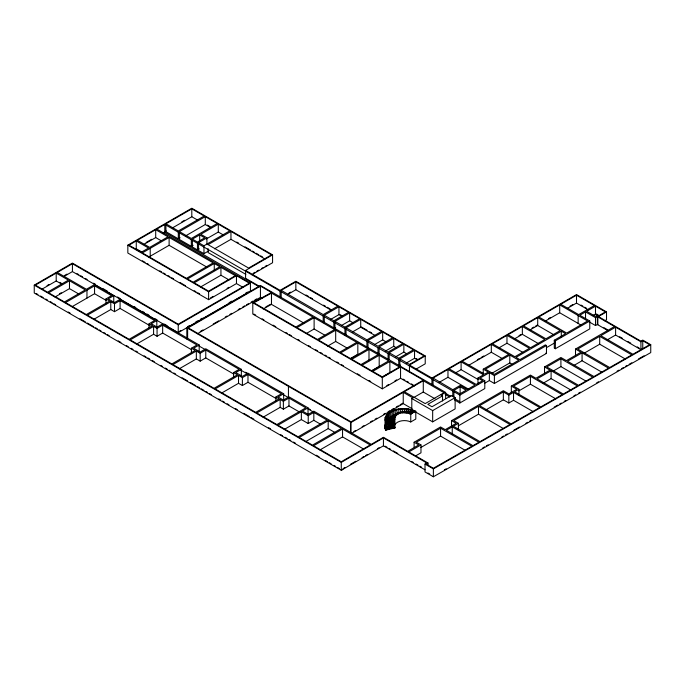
<?xml version="1.0" encoding="UTF-8"?>
<svg xmlns="http://www.w3.org/2000/svg" width="685" height="685" viewBox="0 0 685 685"><rect width="100%" height="100%" fill="white"/><g stroke="black" fill="none" stroke-linecap="round" stroke-linejoin="round"><path stroke-width="1.03" d="M404.501 412.849L404.527 411.197L406.393 411.368L406.488 408.714M385.047 428.502L385.021 417.799L387.744 413.543L393.258 410.306L396.769 409.262L404.535 408.534L404.527 411.514L402.643 411.565M385.021 425.676A18.735 10.814 0 0 0 384.876 427.962L385.561 430.206L395.039 427.877L394.868 419.477L394.106 419.571C393.567 411.839 405.323 411.06 410.657 413.5C423.227 409.322 399.817 408.277 397.06 409.681C391.948 410.812 384.867 414.297 385.809 420.539L385.047 420.624M394.868 419.477C394.449 412.105 405.743 411.557 410.752 414.091L415.795 411.18L415.795 419.049L410.752 421.96A9.77 5.643 0 0 0 395.219 424.315M405.606 412.798L405.7 412.353M406.042 412.644L406.393 411.051L408.234 411.223L408.44 408.894L415.795 411.18M406.042 412.961L406.393 411.368M406.727 412.909L406.916 412.473M407.584 412.481L408.251 410.906L410.161 411.334L410.443 409.339M407.584 412.798L408.251 411.223M386.28 423.381L385.818 424.443L393.909 424.683L393.978 424.066L386.28 423.381L386.28 416.763L385.509 416.694M385.801 424.794L393.909 424.991L393.875 425.779L385.715 426.147L385.818 417.824L385.021 417.799M408.68 413.235L410.161 411.017L411.771 411.377L412.13 409.716M408.68 413.552L410.161 411.334M394.08 421.052L388.464 419.425L387.607 420.393L394.526 421.9M386.871 414.571L387.607 414.725L387.607 420.71L386.768 421.695L394.243 422.825M386.768 422.011L386.28 423.065L393.978 423.75L394.243 423.142L386.768 422.011L386.768 415.709L385.998 415.589M409.861 413.201L411.771 411.06L413.166 411.591L413.594 410.272M409.861 413.509L411.771 411.377M409.724 413.68L410.152 413.303L410.632 414.125L414.408 410.58M410.152 414.245L413.166 411.591M388.977 412.653L389.637 412.892L389.637 418.252L388.464 419.109L394.08 420.736M342.86 469.353L341.276 470.27L341.276 462.392L383.437 437.929L426.875 463.009L425.017 464.079L425.017 471.956L433.374 476.777L650.75 352.587L650.75 344.709L642.753 340.094L640.929 341.156L598.39 316.59L606.516 311.898L606.516 319.775L604.709 320.82M343.082 468.591L344.889 467.547M350.309 464.396L355.738 461.245M362.065 457.58L363.872 456.527M365.687 455.474L367.494 454.429M377.358 448.701L379.096 447.69M383.437 437.929L383.437 445.807L341.276 470.27L34.25 293.009L34.25 285.131L72.422 263.091L178.237 324.185L249.349 283.136L236.471 275.695L208.608 291.784L127.838 245.153L127.838 253.03L208.608 299.662L236.471 283.573L242.91 287.289M56.204 273.084L35.329 285.131L47.53 292.178L68.406 280.122L56.204 273.084L56.204 280.961L41.682 289.344M64.416 276.226L72.422 271.602L178.237 332.687L250.436 291.014L250.436 283.136L178.237 324.818L72.422 263.725L57.292 272.459L86.421 289.275L94.556 284.575L113.761 295.663L113.761 302.556M47.059 285.619L48.892 284.558M64.313 275.653L67.019 274.094M127.838 245.153L191.8 208.223L272.57 254.854L272.57 262.732L251.875 274.676M136.264 240.932L128.951 245.153L141.256 252.26L148.577 248.03L136.264 240.932L136.264 248.809L142.42 252.354M155.701 229.698L137.36 240.289L149.681 247.405L168.022 236.813L155.701 229.698L155.701 237.575L143.781 244.459M454.326 399.749L459.823 403.003L484.792 388.583L484.792 380.706L459.823 395.125L164.811 224.432L156.788 229.064L250.436 283.136M191.8 208.865L165.916 223.807L178.305 230.956L204.19 216.015L191.8 208.865L191.8 216.743L172.389 227.942M69.485 280.756L48.626 292.803L64.459 301.939L85.317 289.901L69.485 280.756L69.485 288.633L54.98 297.016M146.119 242.481L151.599 239.313M164.391 231.924L166.215 230.871M181.748 221.906L184.488 220.322M163.03 233.337L164.811 232.309L259.23 286.818M59.424 293.814L61.256 292.752M169.118 237.43L142.334 252.902L186.406 278.35L213.198 262.877L169.118 237.43L169.118 245.307L206.767 267.047M205.294 216.64L179.384 231.599L191.312 238.483L217.213 223.524L205.294 216.64L205.294 224.517L185.866 235.734M105.987 298.891L111.586 295.663L94.556 285.833L65.546 302.573L86.293 314.552L109.703 301.04L105.987 298.891L105.987 303.815M165.916 224.791L165.916 231.684L178.305 238.834L180.155 237.763M148.465 257.235L169.118 245.307M72.687 306.332L94.556 293.711L106.209 300.441M199.669 234.904L192.391 239.108L197.451 242.028L204.729 237.823L199.669 234.904L199.669 241.796M208.591 250.975L203.967 253.647L198.564 250.53L198.564 242.653L203.967 245.769L229.843 230.828L218.301 224.166L200.782 234.279L206.921 237.823L206.921 244.716M179.384 232.583L179.384 239.467L191.312 246.36L193.161 245.29M198.564 242.653L206.921 237.823M206.313 238.962L218.301 232.044L223.627 235.118M113.761 295.663L108.161 298.891L114.498 302.547L120.089 299.319L156.814 320.52L156.814 327.413M192.391 240.092L192.391 246.985L197.451 249.905L199.275 248.852M230.956 231.444L208.069 244.665L248.612 268.066L271.5 254.854L230.956 231.444L230.956 239.322L265.044 259.007M149.056 323.757L154.656 320.52L120.089 300.569L114.498 303.798L110.79 301.657L87.363 315.177L129.105 339.281L152.524 325.752L149.056 323.757L149.056 328.68M214.473 248.843L230.956 239.322M93.674 319.416L110.79 309.534L114.498 311.675L120.089 308.447L150.109 325.777M214.268 263.494L187.467 278.966L193.076 282.203L219.868 266.73L214.268 263.494L214.268 270.387M220.938 267.364L194.172 282.811L208.608 291.151L235.375 275.695L220.938 267.364L220.938 275.242L200.628 286.964M156.814 320.52L151.222 323.757L157.062 327.13L162.653 323.894L199.189 344.992L199.189 351.884M260.103 286.698L245.581 278.315L245.581 270.438L272.57 254.854M191.406 348.22L196.997 344.992L162.653 325.161L157.062 328.389L153.594 326.394L130.201 339.897L171.849 363.94L195.242 350.429L191.406 348.22L191.406 353.143M210.458 297.958L213.223 296.365M227.069 288.368L228.91 287.306M253.185 273.306L255.017 272.245M256.849 271.192L258.682 270.13M261.43 268.546L263.254 267.492M265.086 266.431L266.919 265.378M136.503 344.135L153.594 334.271L157.062 336.267L162.653 333.038L191.577 349.735M179.162 331.531L181.011 330.461M187.476 326.728L189.317 325.666M195.782 321.933L197.631 320.863M200.405 319.27L202.246 318.2M229.03 302.736L231.795 301.143M245.65 293.146L247.499 292.075M187.091 339.101L187.091 327.824L260.437 285.474L445.652 392.411L445.652 398.567M414.185 386.152L400.554 378.283L382.298 388.823L252.799 314.055L252.799 302.77L271.491 292.486L260.437 286.107L187.639 328.141L187.639 338.39M200.217 331.523L203 329.922M213.189 324.031L218.746 320.828M225.237 317.078L227.086 316.008M229.869 314.406L231.718 313.336M238.2 309.594L240.058 308.524M242.833 306.923L244.691 305.852M246.54 304.782L248.398 303.712M251.172 302.102L253.03 301.032M254.88 299.962L256.729 298.9M197.451 333.758L260.437 297.384L262.209 298.412M245.581 270.438L280.071 290.346L295.843 281.244L425.231 355.943L425.231 363.821L415.589 369.386M281.184 290.346L295.843 281.886L337.833 306.135L323.183 314.595L281.184 290.346L281.184 297.239M199.189 344.992L193.598 348.22L200.174 352.022L205.765 348.785L241.351 369.326L241.351 376.219M288.83 293.163L290.586 292.152M287.597 294.524L295.843 289.764L331.446 310.322M233.585 372.554L239.185 369.326L205.765 350.035L200.174 353.272L196.338 351.054L172.928 364.574L214.028 388.309L237.447 374.789L233.585 372.554L233.585 377.478M179.23 368.813L196.338 358.931L200.174 361.141L205.765 357.912L233.765 374.078M314.115 317.72L296.939 327.635L317.429 339.469L334.605 329.545L314.115 317.72L314.115 328.997L324.81 335.171M338.947 306.76L324.27 315.237L333.86 320.777L348.537 312.3L338.947 306.76L338.947 314.638L330.692 319.407M241.351 369.326L235.751 372.554L242.387 376.39L247.979 373.162L283.667 393.764L283.667 400.656M306.88 333.175L314.115 328.997M275.892 396.992L281.484 393.764L247.979 374.421L242.387 377.649L238.526 375.423L215.124 388.926L255.685 412.344L279.086 398.833L275.892 396.992L275.892 400.93M334.939 321.402L349.633 312.925L359.642 318.696L344.949 327.182L334.939 321.402L334.939 329.279M221.426 393.173L238.526 383.3L242.387 385.527L247.979 382.298L276.055 398.499M335.693 327.593L333.86 328.646L333.86 321.762M341.37 325.572L349.633 320.803L353.272 322.9M335.684 330.17L318.508 340.085L339.572 352.253L356.748 342.337L335.684 330.17L335.684 341.455L347.586 348.331M346.028 327.807L360.721 319.321L381.596 331.377L366.903 339.863L346.028 327.807L346.028 335.684M327.55 346.148L335.684 341.455M352.458 331.968L360.721 327.199L375.243 335.59M357.827 342.954L340.65 352.878L350.737 358.7L367.922 348.785L357.827 342.954L357.827 354.239L350.6 358.409M368.008 340.479L382.675 332.011L392.651 337.765L377.974 346.242L368.008 340.479L368.008 348.357M283.667 393.764L278.076 396.992L283.367 400.049L288.967 396.82L308.036 407.832L308.036 414.725M374.43 344.658L382.675 339.888L386.306 341.986M280.182 399.466L256.772 412.978L276.86 424.572L305.852 407.832L288.967 398.079L283.367 401.307L280.182 399.466L280.182 407.344L263.074 417.216M368.992 349.393L351.807 359.317L360.944 364.591L378.129 354.667L368.992 349.393L368.992 360.678M393.747 338.407L379.088 346.875L388.078 352.064L402.737 343.605L393.747 338.407L393.747 346.285L385.501 351.045M280.182 407.344L283.367 409.185L288.967 405.957L299.628 412.113M379.19 355.301L362.031 365.208L371.621 370.748L388.78 360.832L379.19 355.301L379.19 366.578M389.157 352.707L403.85 344.221L413.457 349.77L398.773 358.255L389.157 352.707L389.157 359.599M395.587 356.876L403.85 352.099L406.47 353.614M371.964 370.756L378.291 367.1M301.349 411.702L277.964 425.205L298.103 436.825L327.079 420.093L313.824 412.438L308.224 415.667L301.349 411.702L301.349 419.58L284.258 429.444M308.036 407.832L302.445 411.06L308.224 414.399L313.824 411.171L371.287 444.351L383.437 437.295L407.712 451.312L418.766 444.933L414.1 442.236L414.1 447.159M389.876 361.474L372.726 371.373L382.298 376.904L399.449 366.997L389.876 361.474L389.876 372.751L382.65 376.921M414.545 350.403L399.86 358.88L409.459 364.42L424.143 355.943L414.545 350.403L414.545 358.281L406.282 363.05M400.605 365.071L398.773 366.132L398.773 358.255M252.799 302.77L382.298 377.538L400.554 366.997L423.279 380.124L351.028 421.84L188.187 327.824M301.349 419.58L308.224 423.544L313.824 420.316L320.897 424.4M409.459 371.946L409.459 365.054L425.231 355.943M386.811 385.578L388.618 384.533M394.937 380.886L396.735 379.841M328.192 420.727L299.199 437.467L312.463 445.122L341.455 428.39L328.192 420.727L328.192 428.604L305.536 441.679M187.091 327.824L351.028 422.465L403.234 392.325L412.892 397.908L411.796 398.533L411.796 409.818M423.279 380.74L404.304 391.7L425.205 403.602L444.034 392.728L423.279 380.74L423.279 392.025L435.009 398.798M342.551 429.015L313.55 445.764L341.267 461.767L370.208 444.976L342.551 429.015L342.551 436.893L319.895 449.976M409.459 365.054L431.944 378.034L576.505 294.567L606.516 311.898M433.04 384.927L433.04 378.034L447.973 369.412L475.073 385.056L467.247 389.577L460.132 385.467L452.794 389.696L452.794 396.589M477.967 378.017L483.559 374.781L461.099 361.817L449.052 368.778L476.178 384.431L482.634 380.706L477.967 378.017L477.967 383.925M483.25 369.155L508.741 354.436L491.308 344.375L462.169 361.2L484.637 374.164L488.285 372.058L483.25 369.155L483.25 374.078M506.969 335.35L492.404 343.759L514.88 356.731L529.445 348.322L506.969 335.35L506.969 343.228L523.152 352.569M522.347 326.462L508.047 334.717L530.541 347.706L544.84 339.452L522.347 326.462L522.347 334.34L538.538 343.69M537.716 317.6L523.451 325.837L545.919 338.81L560.193 330.572L537.716 317.6L537.716 325.478L553.9 334.819M559.705 304.893L538.804 316.958L566.701 333.064L587.602 321L559.705 304.893L559.705 312.771L581.591 325.409M576.505 295.201L560.792 304.268L578.688 314.603L594.409 305.536L576.505 295.201L576.505 303.078L588.141 309.791M477.351 359.693L479.2 358.623M481.058 357.553L483.841 355.952M519.05 335.616L520.908 334.545M532.022 328.124L533.88 327.053M535.73 325.983L537.588 324.921M548.702 318.499L550.56 317.429M570.014 306.195L572.797 304.585M353.802 431.516L355.661 430.445M362.142 426.704L363.992 425.633M370.482 421.892L372.332 420.821M375.115 419.211L376.964 418.141M383.446 414.399L385.304 413.329M388.078 411.728L389.936 410.657M391.786 409.587L393.635 408.517M396.418 406.916L398.268 405.845M400.126 404.775L402.9 403.165M439.188 382.358L447.973 377.289L468.754 389.285M455.542 372.905L461.099 369.694L478.164 379.55M468.54 365.396L491.308 352.253L502.319 358.606M498.774 347.954L506.969 343.228M514.307 338.981L522.347 334.34M529.693 330.11L537.716 325.478M545.157 321.162L559.705 312.771M567.257 308.413L576.505 303.078M351.944 433.22L403.234 403.611L412.01 408.68M413.346 397.762L423.279 392.025M509.803 355.053L485.391 369.155L494.39 374.344L518.802 360.25L509.803 355.053L509.803 362.93L491.719 373.376M445.652 392.411L441.131 395.022L442.553 395.844L442.553 400.973M575.503 355.943L575.503 349.05L614.513 326.531L597.354 316.624L595.522 317.677L585.538 311.915L579.784 315.237L589.768 321L589.768 328.877L555.372 348.733L554.285 348.108L554.285 340.231L565.604 333.689L561.298 331.197L515.968 357.365L519.872 359.625L545.38 344.889L546.476 345.523L546.476 353.4L494.39 383.472L489.355 380.56L484.74 383.223M595.496 306.169L586.643 311.281L595.522 316.41L597.354 315.357L598.39 315.956L605.412 311.898L595.496 306.169L595.496 314.047L599.101 316.136M414.639 411.522L410.657 413.817L414.639 411.205M442.553 395.844L427.817 404.347L431.987 406.762L451.475 395.51L455.131 397.625L455.131 408.902L432.672 421.866L415.427 411.908M459.84 393.841L466.134 390.21L460.132 386.742L453.898 390.339L459.84 393.841L459.823 403.003M546.476 345.523L494.39 375.594L489.355 372.691L480.125 378.017L484.792 380.706M592.842 315.579L595.496 314.047M411.796 398.533L432.672 410.589L455.131 397.625M554.285 340.231L555.372 340.856L589.768 321M546.493 347.62L554.816 342.817M589.168 321.89L595.522 325.555L597.354 324.502L608.032 330.667M414.1 442.236L440.566 426.952L445.233 429.649L456.21 423.313L451.543 420.624L451.543 426.524M451.543 420.624L503.355 390.707L508.835 393.875L516.807 389.268L511.327 386.1L511.327 392.993M511.327 386.1L530.421 375.08L535.91 378.248L550.012 370.106L544.524 366.937L544.524 373.83M544.524 366.937L560.912 357.476L566.392 360.644L580.991 352.218L575.503 349.05M427.997 464.978L427.997 463.009L426.138 464.079L433.374 468.257L471.837 446.286L440.566 428.228L416.309 442.236L420.975 444.933L420.975 452.802L415.769 455.808M458.393 423.313L453.35 426.224L480.014 441.619L509.983 424.503L478.498 406.316L453.727 420.624L458.393 423.313L458.393 430.206M503.355 391.957L479.569 405.683L511.087 423.887L539.72 407.532L513.527 392.411L508.835 395.117L503.355 391.957L503.355 399.826L485.973 409.861M518.965 389.268L514.598 391.794L540.799 406.916L562.214 394.68L530.421 376.322L513.485 386.1L518.965 389.268L518.965 395.176M560.912 358.743L546.716 366.937L578.56 385.321L592.833 377.17L560.912 358.743L560.912 366.612L586.446 381.357M599.709 336.344L577.703 349.05L609.701 367.528L631.827 354.89L599.709 336.344L599.709 344.221L625.405 359.06M615.601 327.165L600.813 335.71L632.94 354.256L649.645 344.709L642.753 340.736L640.929 341.789L615.601 327.165L615.601 335.042L640.929 349.667L642.753 348.614L642.753 340.736M420.975 444.933L408.825 451.937L427.997 463.009M452.246 426.858L446.32 430.274L472.958 445.661L478.918 442.253L452.246 426.858L452.246 433.751M551.1 370.748L537.023 378.873L563.293 394.038L577.438 385.955L551.1 370.748L551.1 378.625L571.085 390.159M582.079 352.861L567.514 361.269L593.938 376.527L608.58 368.162L582.079 352.861L582.079 360.738L602.183 372.349M420.804 447.519L440.566 436.105L465.398 450.439M458.316 425.847L478.498 414.194L503.501 428.63M518.836 390.895L530.421 384.199L555.852 398.884M552.923 371.227L560.912 366.612M584.117 353.22L599.709 344.221M607.278 339.846L615.601 335.042M503.355 399.826L508.835 402.994L513.527 400.288L533.392 411.753M543.179 383.198L551.1 378.625M573.884 365.465L582.079 360.738M425.017 464.079L433.374 468.9L650.75 344.709M444.36 469.85L446.192 468.805M482.737 447.939L484.552 446.903M486.367 445.866L488.182 444.83M501.805 437.047L503.629 436.011M505.444 434.966L507.26 433.93M513.861 430.18L519.401 427.012M525.866 423.321L527.715 422.26M529.556 421.207L531.406 420.153M554.182 407.147L557.753 405.1M559.534 404.082L561.323 403.063M564.175 401.41L565.938 400.4M573.902 395.853L575.674 394.843M578.56 393.199L580.349 392.18M596.686 382.838L598.51 381.785M617.074 371.193L618.923 370.14M621.689 368.556L623.53 367.502M625.371 366.449L627.22 365.396M629.061 364.343L631.827 362.767M638.506 358.949L644.071 355.772M271.474 293.103L253.887 302.779L295.86 327.01L313.036 317.095L271.474 293.103L271.474 304.38L303.806 323.046M265.883 306.854L270.558 304.277M263.143 308.969L271.474 304.38M394.594 417.439L392.257 416.086L390.827 416.771L394.432 418.449M394.432 418.766L390.827 417.088L389.637 417.936L394.543 419.759M395.433 413.945L397.12 413.449L396.769 409.262M385.561 426.43L386.306 426.25L385.809 424.632L385.047 424.717L385.561 430.206M394.158 423.818L394.303 428.056L394.303 424.272L395.039 424.092M386.306 426.25L386.306 430.026L386.16 429.572L394.158 427.603M398.935 412.533L400.759 412.259L400.588 408.662M397.12 413.132L398.935 412.849L398.679 408.962M394.868 423.578L394.106 423.664L394.303 424.272M385.809 427.782L394.106 426.815L393.909 418.064L394.688 418.09M385.809 428.099L394.158 427.286L386.16 429.255L386.057 425.453M384.927 419.246L385.715 419.211M393.875 418.843L394.654 418.809M385.715 426.464L393.875 426.096M400.759 411.942L402.643 411.882L402.557 408.594M394.757 417.516L393.978 417.448L394.106 427.132M404.535 408.534L408.44 408.894M394.243 416.84L394.997 416.951M394.526 416.232L395.262 416.386M387.607 420.71L394.526 422.217M387.744 413.543L388.464 413.749L388.464 419.425M395.014 415.649L395.716 415.855M395.519 415.076L396.178 415.324M389.637 418.252L394.543 420.068M413.937 411.565L413.166 411.274L410.152 413.928L410.632 413.492L410.632 414.125M390.202 411.753L390.827 412.045L390.827 417.088M396.23 414.562L396.838 414.845M581.051 305.073L582.875 306.126M584.69 307.171L586.506 308.224M596.515 313.995L598.33 315.049M603.939 327.67L607.638 329.81M619.66 336.746L622.434 338.347M627.982 341.558L630.757 343.159M637.23 346.893L639.079 347.963M545.928 353.083L546.476 353.4M509.803 362.93L512.508 364.488M207.401 225.108L210.158 226.701M236.77 242.07L238.611 243.124M245.033 246.84L250.539 250.016M252.371 251.078L254.212 252.131M256.044 253.193L258.802 254.786M260.634 255.847L262.466 256.901M191.8 216.743L197.991 220.313M205.294 224.517L210.792 227.694M306.007 294.987L308.781 296.588M310.63 297.658L312.48 298.72M323.568 305.125L325.418 306.195M327.267 307.265L330.033 308.858M340.205 314.732L342.055 315.802M361.457 327.002L367.006 330.204M369.78 331.805L371.63 332.876M415.992 358.486L417.841 359.556M414.545 358.281L417.156 359.788M338.947 314.638L342.44 316.65M393.747 346.285L396.444 347.843M245.846 274.351L208.069 252.542L208.069 248.604M403.054 379.096L404.903 380.166M406.762 381.237L408.611 382.307M411.394 383.908L413.243 384.979M155.701 237.575L160.984 240.623M220.938 275.242L229.055 279.925M253.887 314.064L255.719 315.117M262.107 318.799L263.93 319.852M273.05 325.127L275.79 326.702M285.825 332.499L287.649 333.552M289.472 334.605L291.305 335.659M297.829 339.435L299.61 340.462M308.515 345.608L310.296 346.636M315.648 349.718L317.429 350.746M320.34 352.424L322.173 353.486M324.921 355.07L326.754 356.123M328.586 357.185L330.418 358.238M336.832 361.945L338.655 362.999M341.567 364.685L343.399 365.739M357.287 373.762L360.027 375.346M369.001 380.517L370.748 381.519M194.172 290.688L195.978 291.733M197.777 292.778L199.583 293.814M142.334 260.779L145.083 262.364M146.924 263.425L148.756 264.487M159.776 270.849L161.617 271.911M163.45 272.972L165.29 274.026M168.039 275.618L169.88 276.68M171.712 277.742L173.553 278.804M179.975 282.511L185.489 285.696M391.709 411.043L392.257 411.368L392.257 416.086M396.94 414.065L397.488 414.382M394.594 417.122L392.257 415.778L393.755 415.076L393.755 410.666L393.258 410.306M385.235 446.209L387.034 447.254M388.832 448.29L390.63 449.326M393.327 450.884L397.822 453.479M411.565 461.399L413.389 462.452M416.129 464.036L417.953 465.089M419.777 466.142L421.609 467.196M383.437 445.807L425.025 469.816M427.945 473.001L429.752 474.046M77.02 273.623L78.861 274.694M80.702 275.755L82.543 276.817M85.308 278.41L87.149 279.471M93.588 283.188L95.429 284.249M102.784 288.505L107.391 291.159M117.512 296.999L120.269 298.591M134.072 306.563L135.913 307.625M142.352 311.341L144.192 312.411M146.95 314.004L148.791 315.066M155.238 318.782L157.079 319.844M164.434 324.091L167.2 325.692M245.547 372.22L247.396 373.291M308.464 408.543L310.314 409.613M198.736 345.822L205.209 349.564M240.349 369.849L247.747 374.121M282.888 394.406L288.436 397.608L288.436 386.331M307.89 408.842L313.456 412.053M328.192 428.604L335.265 432.689M342.551 436.893L363.752 449.129M59.749 282.374L62.403 283.915M56.204 280.961L62.309 284.481M69.485 288.633L79.16 294.225M34.25 285.131L341.276 462.392M36.202 293.514L37.949 294.516M40.561 296.031L43.172 297.538M45.784 299.045L47.53 300.056M50.39 301.691L52.146 302.71M53.91 303.72L55.665 304.739M68.252 312.017L70.058 313.054M79.982 318.782L85.394 321.907M87.363 323.055L93.717 326.719M95.532 327.772L97.347 328.817M99.162 329.87L100.978 330.915M103.7 332.482L105.516 333.535M107.322 334.58L109.138 335.633M118.214 340.865L120.937 342.44M126.382 345.582L128.198 346.627M131.135 348.305L132.984 349.376M135.758 350.977L137.608 352.047M144.09 355.789L145.939 356.859M147.789 357.921L149.638 358.991M152.412 360.593L154.262 361.663M160.744 365.405L162.593 366.475M165.368 368.076L167.217 369.147M169.067 370.208L170.925 371.279M173.836 372.983L175.668 374.036M182.056 377.726L187.544 380.886M190.284 382.47L195.764 385.638M197.588 386.691L199.412 387.744M201.244 388.797L203.984 390.382M205.808 391.435L207.641 392.488M209.464 393.55L211.288 394.603M218.815 398.935L220.656 399.997M222.497 401.067L224.346 402.129M227.112 403.722L228.953 404.792M235.409 408.517L237.25 409.579M243.697 413.303L249.229 416.497M251.078 417.559L253.844 419.16M268.64 427.705L270.464 428.759M280.713 434.667L282.537 435.72M285.285 437.304L287.118 438.366M288.95 439.419L290.774 440.472M293.522 442.065L295.355 443.118M316.316 455.234L319.09 456.835M325.563 460.568L327.413 461.639M329.254 462.709L331.103 463.771M333.878 465.372L335.727 466.442M337.577 467.512L339.426 468.574M433.04 378.034L452.794 389.696M445.61 393.336L450.995 396.512M454.746 398.713L459.84 401.718M445.156 394.337L449.737 397.043M397.857 413.637L398.336 413.988M395.391 415.949L393.755 414.759L395.433 414.262L395.014 409.784M402.078 412.456L402.249 412.901M394.868 427.354L395.039 427.877M403.259 412.336L403.345 412.781M640.929 341.789L640.929 349.667M597.842 316.907L597.842 324.784M597.354 316.624L597.354 324.502M595.522 317.677L595.522 325.555M585.538 311.915L585.538 318.808M578.149 315.545L578.149 323.423M561.298 331.197L561.298 337.106M555.372 340.856L555.372 348.733M530.421 376.322L530.421 384.199M513.527 392.411L513.527 400.288M508.835 395.117L508.835 402.994M494.39 375.594L494.39 383.472M491.308 344.375L491.308 352.253M489.355 372.691L489.355 380.56M478.498 406.316L478.498 414.194M461.099 361.817L461.099 369.694M460.132 386.742L460.132 394.62M453.898 391.323L453.898 397.231M447.973 369.412L447.973 377.289M440.566 428.228L440.566 436.105M433.374 468.9L433.374 476.777M432.672 410.589L432.672 421.866M431.944 378.034L431.944 384.927M410.752 414.091L410.752 421.96M403.85 344.221L403.85 352.099M403.234 392.325L403.234 403.611M400.554 366.997L400.554 378.283M399.86 359.865L399.86 366.758M388.078 353.049L388.078 359.942M386.16 425.787L386.16 429.572M382.675 332.011L382.675 339.888M382.298 377.538L382.298 388.823M379.088 347.86L379.088 354.753M377.974 347.226L377.974 354.111M366.903 340.847L366.903 347.732M360.721 319.321L360.721 327.199M351.028 422.465L351.028 433.751M350.514 422.174L350.514 432.423M349.633 312.925L349.633 320.803M344.949 327.182L344.949 335.059M324.27 316.222L324.27 323.115M323.183 315.579L323.183 322.472M313.824 412.438L313.824 420.316M308.224 415.667L308.224 423.544M295.843 281.886L295.843 289.764M288.967 398.079L288.967 405.957M283.367 401.307L283.367 409.185M280.071 290.346L280.071 297.239M260.437 286.107L260.437 297.384M247.979 374.421L247.979 382.298M242.387 377.649L242.387 385.527M238.526 375.423L238.526 383.3M236.471 275.695L236.471 283.573M218.301 224.166L218.301 232.044M208.608 291.784L208.608 299.662M205.765 350.035L205.765 357.912M203.967 245.769L203.967 253.647M200.174 353.272L200.174 361.141M197.451 243.012L197.451 249.905M196.338 351.054L196.338 358.931M191.312 239.467L191.312 246.36M187.253 327.73L187.253 339.015M178.305 231.941L178.305 238.834M178.237 324.818L178.237 332.687M164.811 224.432L164.811 232.309M162.653 325.161L162.653 333.038M157.062 328.389L157.062 336.267M153.594 326.394L153.594 334.271M150.22 248.347L150.22 256.224M120.089 300.569L120.089 308.447M114.498 303.798L114.498 311.675M110.79 301.657L110.79 309.534M94.556 285.833L94.556 293.711M86.961 290.209L86.961 298.086M72.422 263.725L72.422 271.602"/></g></svg>
